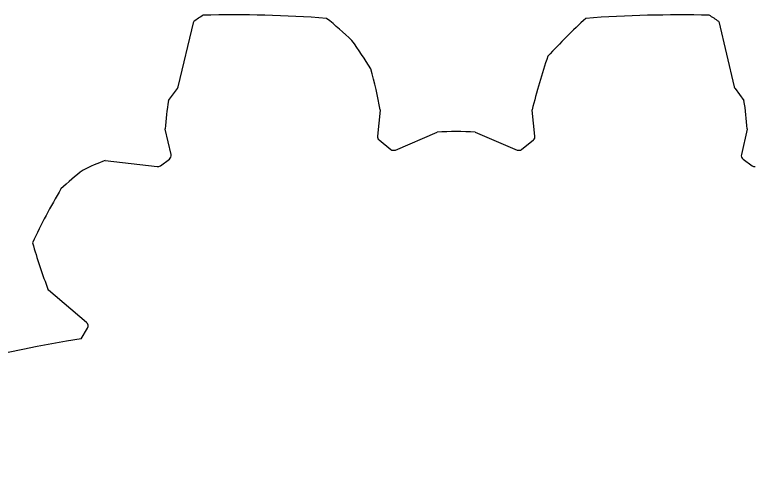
# Model space of a CAD drawing. Header units: millimetres. Extents: x -76 to 76, y -76 to 86.
# Drawn here: x -15.09 to 10.23, y 69.89 to 86 of the extents above; entities that cross this region are included whole.
import ezdxf

# ---------------------------------------------------------------- set-up
doc = ezdxf.new("R2010")
doc.units = ezdxf.units.MM
doc.layers.add('CUT_OUTER', color=1, linetype='Continuous')

msp = doc.modelspace()

# ---------------------------------------------------------------- linework, layer by layer
at = {"layer": 'CUT_OUTER'}
for points in [[(-9.5042, 83.5247), (-8.9719, 85.7618), (-8.9709, 85.7651)], [(8.98, 85.7651), (8.981, 85.7618), (9.5133, 83.5247)], [(-9.8357, 83.0618), (-9.8335, 83.0651), (-9.5301, 83.4694)], [(9.5392, 83.4694), (9.8426, 83.0651), (9.8448, 83.0618)], [(-2.5911, 82.7374), (-2.5913, 82.7332), (-2.6897, 81.8467)], [(2.6988, 81.8467), (2.6004, 82.7337), (2.6001, 82.7374)], [(-9.7489, 81.21), (-9.943, 82.0851), (-9.9436, 82.0891)], [(9.9527, 82.0891), (9.9521, 82.0851), (9.758, 81.21)], [(-2.0758, 81.3675), (-0.648, 81.9789), (-0.6444, 81.9802)], [(0.6536, 81.9802), (0.6571, 81.9789), (2.0849, 81.3675)], [(-2.6343, 81.713), (-2.2286, 81.3883)], [(2.2377, 81.3883), (2.6434, 81.713)], [(-10.1124, 80.8271), (-9.8053, 81.0575)], [(9.8145, 81.0575), (10.1216, 80.8271)], [(-11.9989, 81.0074), (-11.995, 81.0072), (-10.22, 80.7981)], [(-12.6366, 75.4668), (-13.9426, 76.5716), (-13.9451, 76.5739)], [(-12.8242, 74.9099), (-12.6049, 75.275)]]:
    msp.add_lwpolyline(points, dxfattribs=at)
for centre, radius, start, end in [((-6.5213, 82.4458), 4.1254, 121.00673, 126.42587), ((-7.5903, 44.7972), 41.198, 85.59958, 91.46898), ((-11.6167, 76.7805), 11.5907, 45.99048, 51.67679), ((16.7476, 72.2669), 18.3483, 132.13332, 137.86786), ((7.681, 41.6024), 44.3899, 88.74201, 94.18903), ((6.7216, 82.7321), 3.7815, 53.32752, 59.23988), ((-14.3155, 77.255), 13.3195, 31.14232, 36.17514), ((21.3715, 78.2186), 19.3075, 160.7764, 166.46489), ((-18.2811, 79.8573), 15.9521, 10.40142, 15.58568), ((-9.6501, 83.5594), 0.15, 323.11399, 346.61528), ((9.6592, 83.5594), 0.15, 193.38472, 216.88601), ((-1.0546, 81.5955), 8.9027, 170.51955, 176.82122), ((0.8267, 81.5692), 9.1408, 3.26093, 9.39831), ((-2.5406, 81.8301), 0.15, 173.66963, 231.33037), ((0.0046, 69.1956), 12.8011, 87.09393, 92.90607), ((2.5497, 81.8301), 0.15, 308.66963, 6.33037), ((-2.1348, 81.5054), 0.15, 231.33037, 293.18123), ((2.144, 81.5054), 0.15, 246.81877, 308.66963), ((-9.8954, 81.1775), 0.15, 306.88601, 12.50039), ((9.9045, 81.1775), 0.15, 167.49961, 233.11399), ((-9.1963, 73.4252), 8.0836, 110.28508, 116.12454), ((-10.2025, 80.947), 0.15, 263.28054, 306.88601), ((10.2116, 80.947), 0.15, 233.11399, 276.71946), ((-6.2356, 72.3208), 10.6037, 127.94439, 133.33075), ((4.1451, 69.5069), 20.557, 149.19671, 154.99705), ((3.5166, 83.2922), 18.7095, 195.80749, 201.04404), ((-12.7335, 75.3523), 0.15, 329.01255, 49.77058), ((-0.0035, 0.0066), 75.9926, 99.712835, 124.102167)]:
    msp.add_arc(centre, radius, start, end, dxfattribs=at)

doc.saveas('drawing.dxf')
